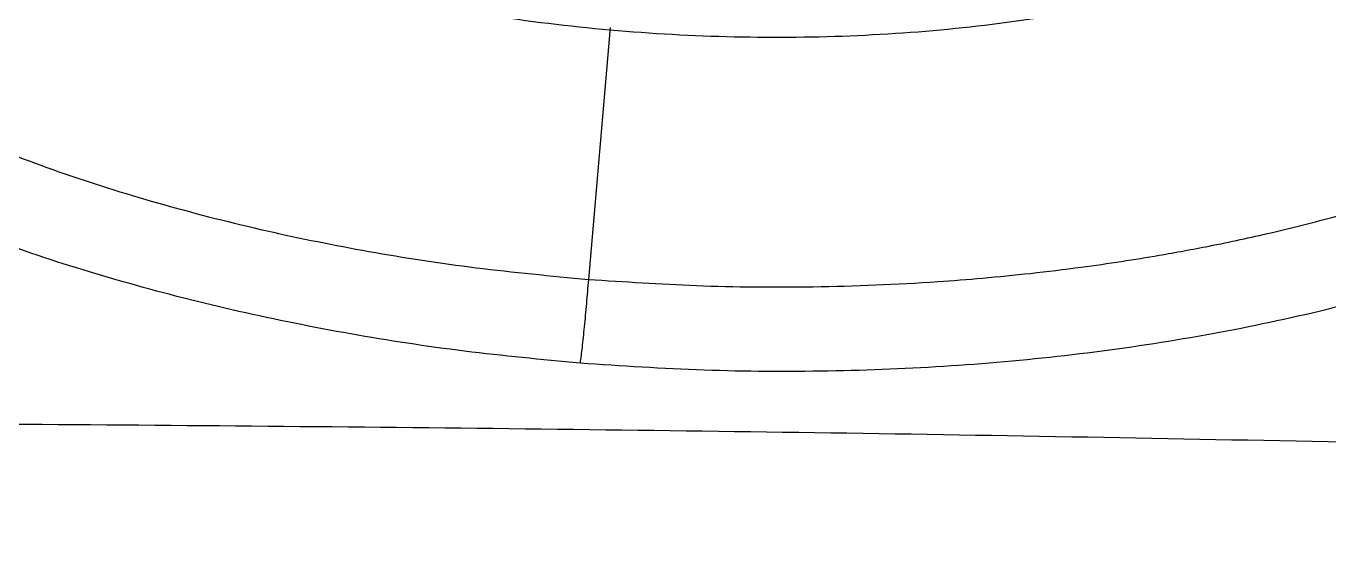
# Model space of a CAD drawing. Extents: x 939 to 1039, y 781 to 934.
# Drawn here: x 993.703 to 997.25, y 874.994 to 876.428 of the extents above; entities that cross this region are included whole.
import ezdxf

# ---------------------------------------------------------------- set-up
doc = ezdxf.new("R2010")
doc.units = 0
doc.header["$MEASUREMENT"] = 0
doc.layers.add('1', color=4, linetype='Continuous')

# ---------------------------------------------------------------- blocks, each defined once
blk = doc.blocks.new('Envoy')
at = {"layer": '1', "color": 3, "linetype": 'Continuous', "lineweight": 25}
blk.add_line((56.6402, 77.2496), (56.5804, 76.5642), dxfattribs=at)
for points, knots in [([(60.1244, 78.786), (60.1761, 78.7298), (60.2804, 78.6165), (60.3768, 78.4557), (60.4378, 78.3085), (60.4714, 78.1762), (60.4847, 78.0382), (60.4754, 77.8949), (60.4413, 77.7468), (60.3798, 77.5954), (60.2888, 77.4425), (60.1669, 77.2905), (60.0137, 77.1423), (59.8297, 77.0005), (59.6169, 76.8678), (59.3778, 76.7465), (59.1154, 76.6382), (58.8332, 76.5444), (58.5345, 76.4657), (58.2223, 76.4029), (57.8997, 76.3562), (57.5694, 76.3258), (57.234, 76.3121), (56.8956, 76.3137), (56.6703, 76.3287), (56.5577, 76.3362)], [0, 0, 0, 0, 0.050656, 0.102149, 0.137309, 0.173372, 0.210536, 0.248974, 0.288793, 0.330014, 0.372562, 0.416269, 0.460909, 0.506192, 0.55183, 0.597578, 0.643244, 0.688698, 0.733868, 0.778737, 0.823326, 0.867678, 0.911856, 0.955936, 1, 1, 1, 1]), ([(56.5804, 76.5642), (56.6784, 76.5577), (56.8825, 76.5441), (57.2011, 76.5418), (57.4607, 76.5523), (57.6568, 76.5676), (57.7873, 76.5804), (57.9135, 76.5958), (58.0301, 76.6125), (58.1463, 76.6313), (58.2826, 76.6565), (58.4438, 76.6912), (58.6113, 76.7335), (58.7688, 76.7795), (58.9082, 76.8256), (59.0306, 76.8708), (59.1371, 76.914), (59.24, 76.9594), (59.3414, 77.0083), (59.4427, 77.062), (59.5355, 77.116), (59.6204, 77.1701), (59.6977, 77.2238), (59.7678, 77.277), (59.8457, 77.3414), (59.9277, 77.4175), (60.0091, 77.5055), (60.0771, 77.5917), (60.1329, 77.6755), (60.1833, 77.7668), (60.2257, 77.8656), (60.257, 77.9719), (60.2742, 78.0751), (60.2793, 78.1848), (60.2685, 78.3018), (60.2396, 78.4248), (60.2047, 78.5044), (60.1876, 78.5433)], [0, 0, 0, 0, 0.045333, 0.094446, 0.14733, 0.166586, 0.187402, 0.209775, 0.227711, 0.244577, 0.267482, 0.296419, 0.327673, 0.356548, 0.383047, 0.407173, 0.428928, 0.448315, 0.47254, 0.495946, 0.518533, 0.540302, 0.561255, 0.581392, 0.600715, 0.632674, 0.663266, 0.692491, 0.720352, 0.746852, 0.782045, 0.816055, 0.848886, 0.880543, 0.920852, 0.961346, 1, 1, 1, 1]), ([(58.5806, 77.4826), (58.4947, 77.4501), (58.323, 77.3853), (58.0319, 77.3124), (57.7224, 77.259), (57.3972, 77.2277), (57.0625, 77.2185), (56.7238, 77.2318), (56.387, 77.2672), (56.0579, 77.3243), (55.7418, 77.4018), (55.4451, 77.4989), (55.1699, 77.6127), (55.0111, 77.7013), (54.9318, 77.7456)], [0, 0, 0, 0, 0.083333, 0.166667, 0.25, 0.333333, 0.416667, 0.5, 0.583333, 0.666667, 0.75, 0.833333, 0.916667, 1, 1, 1, 1]), ([(54.8991, 76.9474), (54.9835, 76.9146), (55.1523, 76.8489), (55.4233, 76.7655), (55.7002, 76.6949), (55.9847, 76.6379), (56.277, 76.5926), (56.4782, 76.5738), (56.5804, 76.5642)], [0, 0, 0, 0, 0.1679349, 0.3358547, 0.5037394, 0.6640885, 0.8295156, 1, 1, 1, 1]), ([(56.5577, 76.3362), (56.4527, 76.3461), (56.2425, 76.3659), (55.9318, 76.4138), (55.6266, 76.4749), (55.3296, 76.5506), (55.0417, 76.6392), (54.8617, 76.7091), (54.7715, 76.7441)], [0, 0, 0, 0, 0.164844, 0.330186, 0.496238, 0.663163, 0.831078, 1, 1, 1, 1]), ([(56.5804, 76.5642), (56.5786, 76.542), (56.5751, 76.4977), (56.5691, 76.4342), (56.5631, 76.3774), (56.5595, 76.3499), (56.5577, 76.3362)], [0, 0, 0, 0, 0.249998, 0.499999, 0.750004, 1, 1, 1, 1]), ([(41.0033, 75.8507), (41.4531, 75.8787), (42.3547, 75.9349), (43.7194, 76), (45.0946, 76.0535), (46.4792, 76.0955), (47.8629, 76.1276), (49.244, 76.151), (50.6208, 76.1667), (52.0002, 76.1754), (53.3891, 76.1776), (54.7862, 76.1731), (56.1898, 76.1616), (57.5903, 76.1428), (58.9859, 76.1158), (60.3668, 76.0799), (61.7316, 76.0341), (63.0783, 75.9769), (64.4142, 75.9081), (65.2964, 75.8493), (65.7365, 75.82)], [0, 0, 0, 0, 0.055394, 0.111026, 0.166858, 0.222854, 0.278981, 0.334205, 0.389498, 0.444836, 0.500193, 0.556553, 0.612883, 0.669158, 0.725349, 0.781427, 0.836363, 0.891128, 0.945686, 1, 1, 1, 1])]:
    blk.add_open_spline(points, degree=3, knots=knots, dxfattribs=at)

msp = doc.modelspace()

# ---------------------------------------------------------------- block references
at = {"layer": '1'}
msp.add_blockref('Envoy', (938.6538, 799.1744), dxfattribs=at)

doc.saveas('drawing.dxf')
